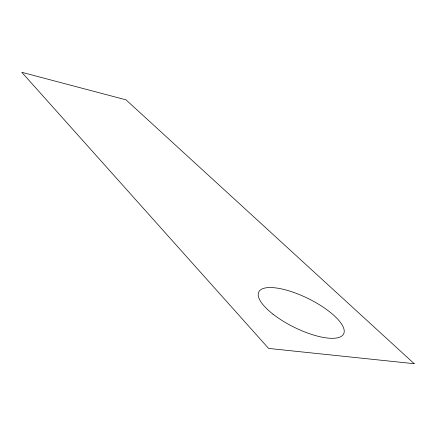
<?xml version="1.0" encoding="UTF-8"?>
<svg xmlns="http://www.w3.org/2000/svg" width="436" height="436" viewBox="0 0 436 436"><rect width="100%" height="100%" fill="white"/><g stroke="black" fill="none" stroke-linecap="round" stroke-linejoin="round"><path stroke-width="0.65" d="M414.2 363.695L268.609 348.435L21.8 72.305L126.015 99.844L414.2 363.695M273.018 314.182A47.317 15.974 26.3 0 0 343.459 334.238A47.317 15.974 26.3 0 0 287.22 290.343A47.317 15.974 26.3 0 0 273.018 314.182"/></g></svg>
